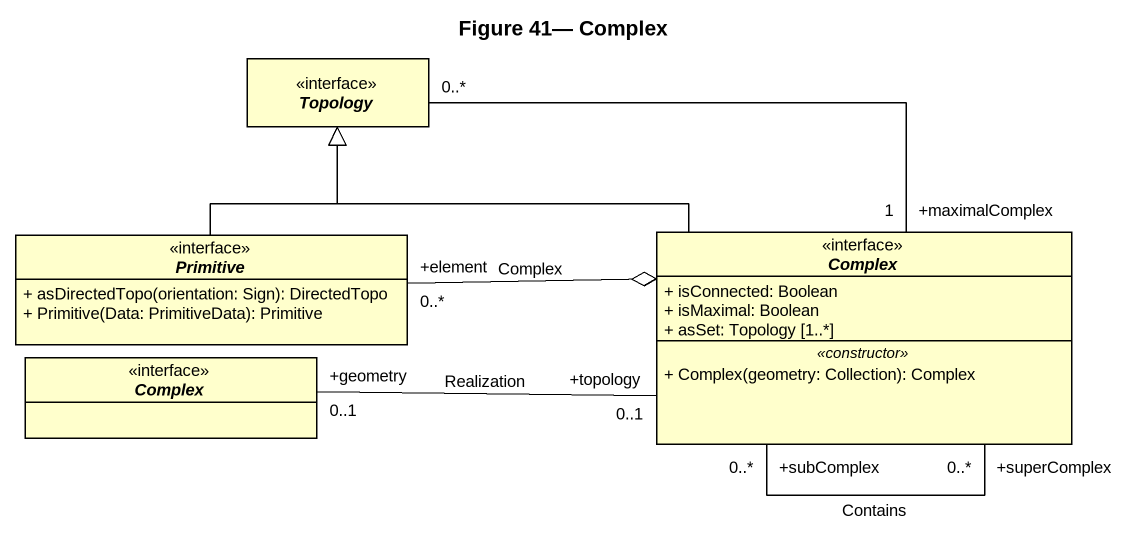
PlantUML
@startuml
title Figure 41— Complex
hide circle
hide empty members
skinparam classAttributeIconSize 0
interface Topology
interface Primitive {
  + asDirectedTopo(orientation: Sign): DirectedTopo
  + Primitive(Data: PrimitiveData): Primitive
}
interface Complex {
  + isConnected: Boolean
  + isMaximal: Boolean
  + asSet: Topology [1..*]
  .. <<constructor>> ..
  + Complex(geometry: Collection): Complex
}
interface "Complex" as Complex_2
Topology "0..*" -right- "+maximalComplex\n1" Complex
Primitive -up-|> Topology
Primitive "+element\n0..*" -right-o Complex : Complex
Complex -left-|> Topology
Complex "+subComplex\n0..*" -- "+superComplex\n0..*" Complex : Contains
Complex "+topology\n0..1" -left- "+geometry\n0..1" Complex_2 : Realization
@enduml
